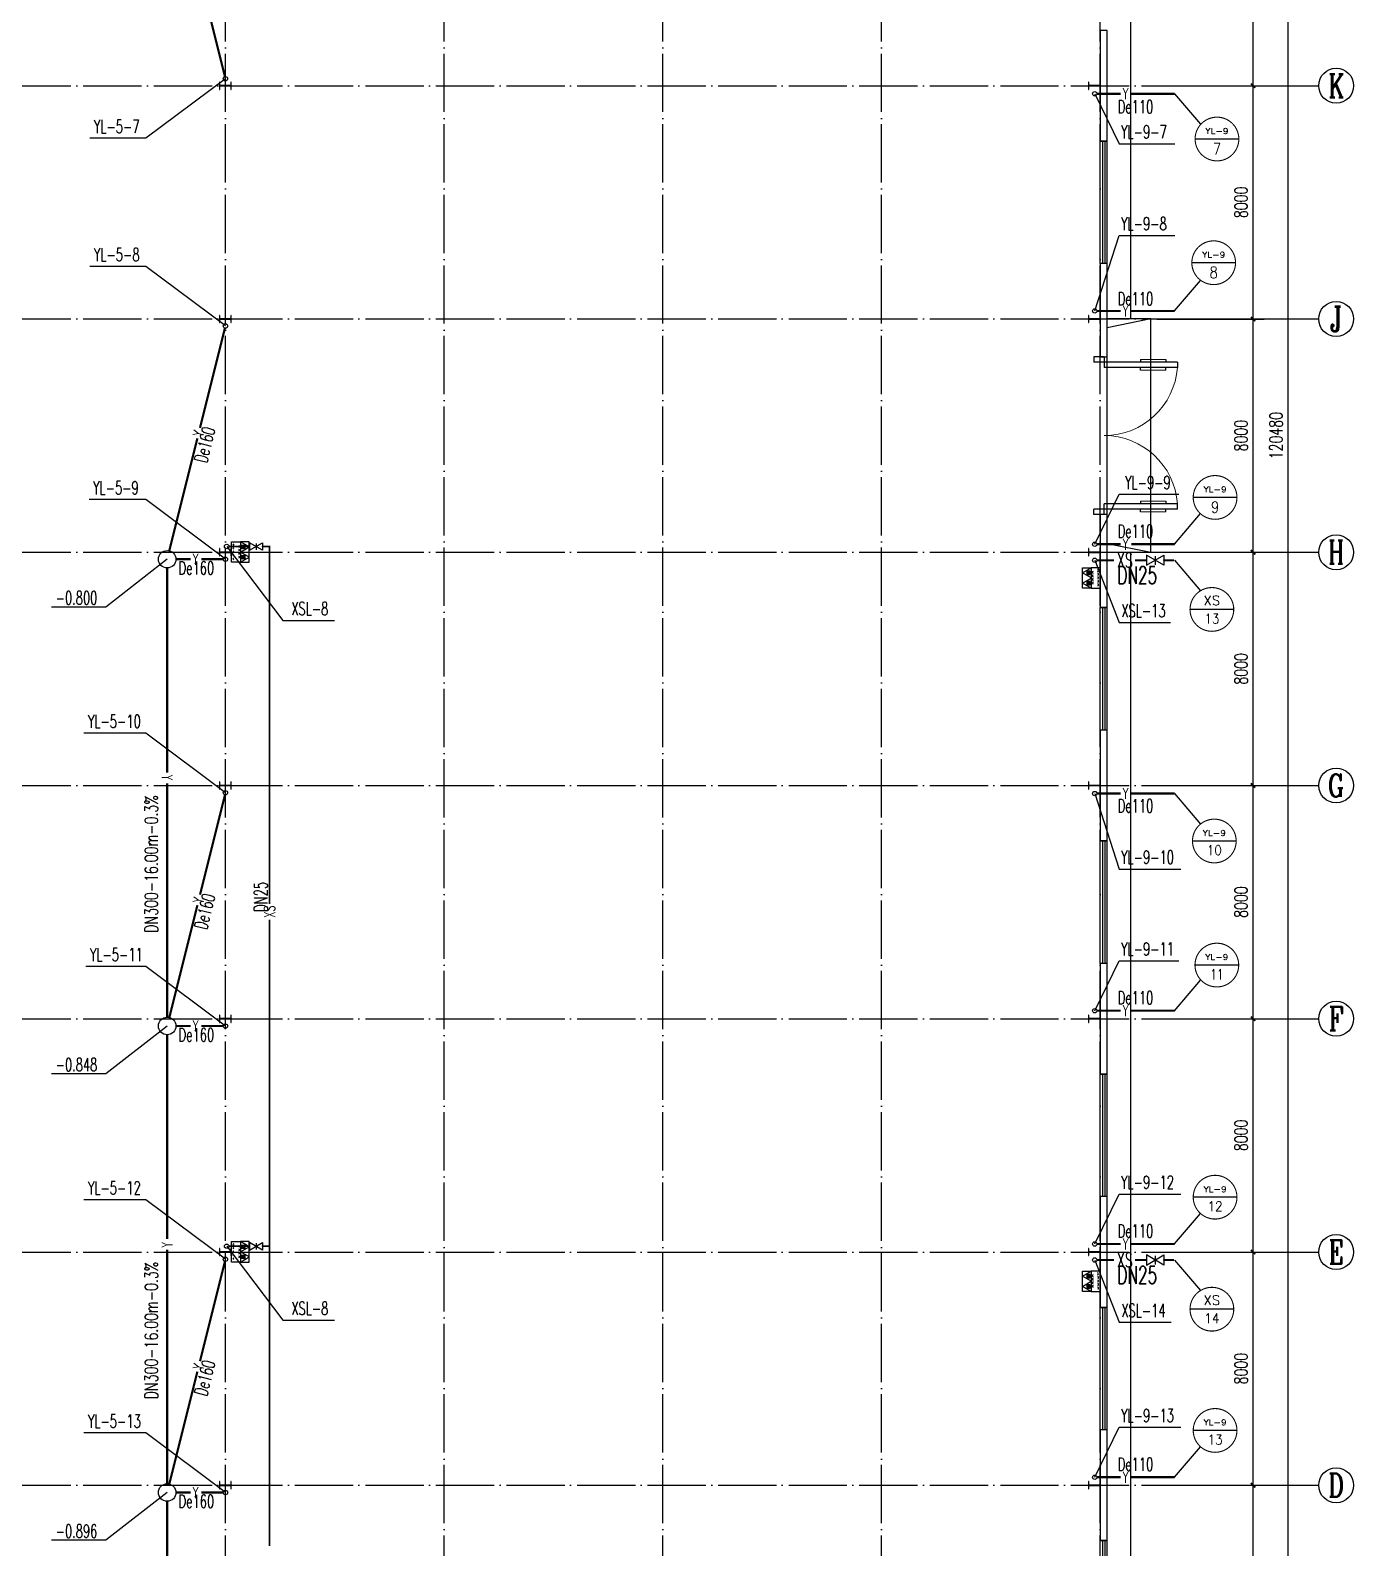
# Model space of a CAD drawing. Extents: x 14033796 to 29392202, y -1365078 to -465345.
# Drawn here: x 14719273 to 14764666, y -684783 to -632743 of the extents above; entities that cross this region are included whole.
import ezdxf
from ezdxf.enums import TextEntityAlignment as Align

# ---------------------------------------------------------------- set-up
doc = ezdxf.new("R2010")
doc.units = 0
doc.header["$LTSCALE"] = 1000
doc.header["$MEASUREMENT"] = 0
doc.linetypes.add('DOTE', pattern=[2.42, 2, -0.2, 0.02, -0.2])
for name, color, linetype in [('AXIS', 3, 'Continuous'), ('AXIS_TEXT', 7, 'Continuous'), ('COLUMN', 2, 'Continuous'), ('DIM_消防', 3, 'Continuous'), ('DIM_雨水', 3, 'Continuous'), ('DOTE', 8, 'DOTE'), ('EQUIP_消防', 7, 'Continuous'), ('PIPE-消防', 1, 'Continuous'), ('PIPE-雨水', 4, 'Continuous'), ('TEXT_消防', 7, 'Continuous'), ('TEXT_雨水', 7, 'Continuous'), ('TWT_LEAD', 3, 'Continuous'), ('TWT_TEXT', 7, 'Continuous'), ('VALVE_消防', 7, 'Continuous'), ('VPIPE-消防', 1, 'Continuous'), ('VPIPE-雨水', 4, 'Continuous'), ('WALL-PARAPET', 6, 'Continuous'), ('WELL_雨水', 4, 'Continuous'), ('WINDOW', 4, 'Continuous')]:
    doc.layers.add(name, color=color, linetype=linetype)
doc.styles.add('_TCH_AXIS', font='COMPLEX', dxfattribs={"bigfont": 'GBCBIG'})
doc.styles.add('_TCH_DIM', font='SIMPLEX', dxfattribs={"bigfont": 'GBCBIG'})
doc.styles.add('_TCH_DIM_T3', font='SIMPLEX', dxfattribs={"width": 0.705882, "bigfont": 'GBCBIG'})
doc.styles.add('_TWT_CIRCLE', font='COMPLEX', dxfattribs={"width": 1.1, "height": 3, "bigfont": 'HZTXT'})
doc.styles.add('_TWT_PIPEDN', font='SIMPLEX', dxfattribs={"width": 0.8, "height": 3, "bigfont": 'HZTXT'})
doc.styles.add('_TWT_PIPETEXT', font='COMPLEX', dxfattribs={"width": 0.8, "height": 2.5, "bigfont": 'HZTXT'})
doc.styles.add('_TWT_SERIAL', font='COMPLEX', dxfattribs={"width": 0.8, "height": 3, "bigfont": 'HZTXT'})
doc.styles.add('COMPLEX', font='COMPLEX')
doc.dimstyles.new('_TCH_ARCH&&150', dxfattribs={"dimtxt": 446.25, "dimasz": 150, "dimexe": 375, "dimexo": 450, "dimgap": 189.375, "dimtad": 1, "dimdec": 0, "dimzin": 0, "dimdsep": 46, "dimtxsty": '_TCH_DIM_T3', "dimblk": 'ARCHTICK', "dimcen": 0.09, "dimclrt": 7, "dimazin": 2, "dimtfac": 1, "dimtdec": 0, "dimtix": 1, "dimtmove": 2, "dimatfit": 3, "dimfxl": 0, "dimtolj": 1, "dimtzin": 0, "dimarcsym": 0})

# ---------------------------------------------------------------- blocks, each defined once
blk = doc.blocks.new('A$C797E1D2B')
at = {"layer": 'COLUMN'}
h = blk.add_hatch(color=256, dxfattribs=at)
h.paths.add_polyline_path([(125, 400), (250, 400), (250, 388), (130, 388), (130, 200), (125, 200)])
h.paths.add_polyline_path([(0, 400), (125, 400), (125, 200), (120, 200), (120, 388), (0, 388)])
h.paths.add_polyline_path([(0, 12), (120, 12), (120, 200), (125, 200), (125, 0), (0, 0)])
h.paths.add_polyline_path([(125, 200), (130, 200), (130, 12), (250, 12), (250, 0), (125, 0)])
blk.add_lwpolyline([(250, 0), (250, 12), (130, 12), (130, 388), (250, 388), (250, 400), (0, 400), (0, 388), (120, 388), (120, 12), (0, 12), (0, 0)], close=True, dxfattribs=at)
blk = doc.blocks.new('消防软管卷盘')
blk.add_lwpolyline([(4963954, 151899), (4963954, 150312), (4964641, 150312), (4964641, 151899)], close=True)
for points, const_width in [([(4964134, 151704), (4964482, 151704)], 1), ([(4964134, 151566), (4964482, 151566)], 1), ([(4964134, 151428), (4964482, 151428)], 1), ([(4964134, 151290), (4964482, 151290)], 1), ([(4964134, 151152), (4964482, 151152)], 1), ([(4964134, 151014), (4964482, 151014)], 0.1), ([(4964134, 150876), (4964482, 150876)], 1), ([(4964134, 150738), (4964482, 150738)], 1), ([(4964150, 150600), (4964499, 150600)], 1), ([(4964150, 150462), (4964499, 150462)], 1)]:
    blk.add_lwpolyline(points, dxfattribs=dict(const_width=const_width))
for centre, start, end in [((4964134, 151636), 90, 270), ((4964134, 151360), 90, 270), ((4964134, 151084), 90, 270), ((4964482, 151498), 270, 90), ((4964482, 151222), 270, 90), ((4964134, 150808), 90, 270), ((4964150, 150532), 90, 270), ((4964482, 150946), 270, 90), ((4964499, 150670), 270, 90)]:
    blk.add_arc(centre, 69, start, end)
blk = doc.blocks.new('$TwtSys$00000546')
h = blk.add_hatch()
h.set_pattern_fill('ANSI31', color=256, scale=200, style=0)
h.set_pattern_definition([(45, (-38543.802, -6670.83), (-17.67767, 17.67767), [])])
h.paths.add_polyline_path([(-65, 174), (65, 174), (65, 44), (-65, 44)])
for points in [[(0, 344), (-198, 0), (198, 0)], [(-65, 174), (65, 174), (65, 44), (-65, 44)]]:
    blk.add_lwpolyline(points, close=True)
blk = doc.blocks.new('92623')
blk.add_lwpolyline([(8910066, 83014), (8909273, 83014), (8909273, 82670), (8910066, 82670)], close=True)
at = {"xscale": -0.5, "yscale": 0.5, "zscale": 0.5, "rotation": 89.99999999998747}
blk.add_blockref('消防软管卷盘', (8985223, 2565334), dxfattribs=at)
at = {"layer": 'EQUIP_消防', "rotation": 180}
for p in [(8909471, 83014), (8909868, 83014)]:
    blk.add_blockref('$TwtSys$00000546', p, dxfattribs=at)
blk = doc.blocks.new('$DorLib2D$00000011')
at = {"lineweight": 13}
for p, q in [((-0.4833, 0.3962), (-0.4833, 0.2346)), ((-0.4167, 0.3962), (-0.4167, 0.2346)), ((0.4167, 0.3962), (0.4167, 0.2346)), ((0.4833, 0.3962), (0.4833, 0.2346))]:
    blk.add_line(p, q, dxfattribs=at)
for p, q in [((-0.4833, 0.3962), (-0.4667, 0.3962)), ((-0.4667, 0.4709), (-0.4667, -0.0625)), ((-0.4667, 0.4709), (-0.4333, 0.4709)), ((-0.4333, 0.4709), (-0.4333, 0.0042)), ((-0.4167, 0.3962), (-0.4333, 0.3962)), ((0.4167, 0.3962), (0.4333, 0.3962)), ((0.4333, 0.4709), (0.4333, 0.0042)), ((0.4667, 0.4709), (0.4333, 0.4709)), ((0.4667, 0.4709), (0.4667, -0.0625)), ((0.4833, 0.3962), (0.4667, 0.3962)), ((-0.4833, 0.2346), (-0.4667, 0.2346)), ((-0.4167, 0.2346), (-0.4333, 0.2346)), ((0.4167, 0.2346), (0.4333, 0.2346)), ((0.4833, 0.2346), (0.4667, 0.2346)), ((-0.5, 0.0042), (-0.4333, 0.0042)), ((-0.5, 0.0042), (-0.5, -0.0625)), ((0.5, 0.0042), (0.4333, 0.0042)), ((0.5, 0.0042), (0.5, -0.0625)), ((-0.5, -0.0625), (-0.4667, -0.0625)), ((0.5, -0.0625), (0.4667, -0.0625))]:
    blk.add_line(p, q)
for centre, start, end in [((-0.4667, 0.0042), 0, 85.90396), ((0.4667, 0.0042), 94.09604, 180)]:
    blk.add_arc(centre, 0.4667, start, end, dxfattribs=at)
blk = doc.blocks.new('$TCHSYS$WIN2D')
for p, q in [((-0.5, 0.5), (0.5, 0.5)), ((-0.5, 0.5), (-0.5, -0.5)), ((0.5, 0.5), (0.5, -0.5)), ((0.5, 0.167), (-0.5, 0.167)), ((0.5, -0.167), (-0.5, -0.167)), ((-0.5, -0.5), (0.5, -0.5))]:
    blk.add_line(p, q)
blk = doc.blocks.new('_AXISO')
blk.add_circle((0, 0), 0.5)
at = {"layer": 'AXIS_TEXT', "style": 'COMPLEX', "width": 1.041667}
blk.add_attdef('A', text='', height=0.56, dxfattribs=at).set_placement((-0.25, -0.28), (0.25, -0.28), align=Align.FIT)
blk = doc.blocks.new('_ArchTick')
at = {"color": 0, "linetype": 'ByBlock', "const_width": 0.4}
blk.add_lwpolyline([(-0.5, -0.5), (0.5, 0.5)], dxfattribs=at)
blk = doc.blocks.new('*D103')
at = {"layer": 'AXIS', "color": 0, "lineweight": -2}
for p, q in [((14757916, -586403), (14762791, -586403)), ((14762416, -706883), (14762416, -586403)), ((14757916, -706883), (14762791, -706883))]:
    blk.add_line(p, q, dxfattribs=at)
at = {"layer": 'Defpoints', "color": 0}
for p in [(14757466, -586403), (14762416, -586403), (14757466, -706883)]:
    blk.add_point(p, dxfattribs=at)
at = {"layer": 'AXIS', "color": 0, "lineweight": -2, "xscale": 150, "yscale": 150, "zscale": 150}
for p, rotation in [((14762416, -586403), 90), ((14762416, -706883), 270)]:
    blk.add_blockref('_ArchTick', p, dxfattribs=dict(at, rotation=rotation))
at = {"layer": 'AXIS', "color": 7, "insert": (14762004, -646643), "char_height": 446.2, "attachment_point": 5, "rotation": 90, "style": '_TCH_DIM_T3'}
blk.add_mtext('\\A1;120480', dxfattribs=at)
blk = doc.blocks.new('*D107')
at = {"layer": 'AXIS', "color": 0, "lineweight": -2}
for p, q in [((14757916, -682643), (14761591, -682643)), ((14761216, -690643), (14761216, -682643)), ((14757916, -690643), (14761591, -690643))]:
    blk.add_line(p, q, dxfattribs=at)
at = {"layer": 'Defpoints', "color": 0}
for p in [(14757466, -682643), (14761216, -682643), (14757466, -690643)]:
    blk.add_point(p, dxfattribs=at)
at = {"layer": 'AXIS', "color": 0, "lineweight": -2, "xscale": 150, "yscale": 150, "zscale": 150}
for p, rotation in [((14761216, -682643), 90), ((14761216, -690643), 270)]:
    blk.add_blockref('_ArchTick', p, dxfattribs=dict(at, rotation=rotation))
at = {"layer": 'AXIS', "color": 7, "insert": (14760804, -686643), "char_height": 446.2, "attachment_point": 5, "rotation": 90, "style": '_TCH_DIM_T3'}
blk.add_mtext('\\A1;8000', dxfattribs=at)
blk = doc.blocks.new('*D108')
at = {"layer": 'AXIS', "color": 0, "lineweight": -2}
for p, q in [((14757916, -674643), (14761591, -674643)), ((14761216, -682643), (14761216, -674643)), ((14757916, -682643), (14761591, -682643))]:
    blk.add_line(p, q, dxfattribs=at)
at = {"layer": 'Defpoints', "color": 0}
for p in [(14757466, -674643), (14761216, -674643), (14757466, -682643)]:
    blk.add_point(p, dxfattribs=at)
at = {"layer": 'AXIS', "color": 0, "lineweight": -2, "xscale": 150, "yscale": 150, "zscale": 150}
for p, rotation in [((14761216, -674643), 90), ((14761216, -682643), 270)]:
    blk.add_blockref('_ArchTick', p, dxfattribs=dict(at, rotation=rotation))
at = {"layer": 'AXIS', "color": 7, "insert": (14760804, -678643), "char_height": 446.2, "attachment_point": 5, "rotation": 90, "style": '_TCH_DIM_T3'}
blk.add_mtext('\\A1;8000', dxfattribs=at)
blk = doc.blocks.new('*D109')
at = {"layer": 'AXIS', "color": 0, "lineweight": -2}
for p, q in [((14757916, -666643), (14761591, -666643)), ((14761216, -674643), (14761216, -666643)), ((14757916, -674643), (14761591, -674643))]:
    blk.add_line(p, q, dxfattribs=at)
at = {"layer": 'Defpoints', "color": 0}
for p in [(14757466, -666643), (14761216, -666643), (14757466, -674643)]:
    blk.add_point(p, dxfattribs=at)
at = {"layer": 'AXIS', "color": 0, "lineweight": -2, "xscale": 150, "yscale": 150, "zscale": 150}
for p, rotation in [((14761216, -666643), 90), ((14761216, -674643), 270)]:
    blk.add_blockref('_ArchTick', p, dxfattribs=dict(at, rotation=rotation))
at = {"layer": 'AXIS', "color": 7, "insert": (14760804, -670643), "char_height": 446.2, "attachment_point": 5, "rotation": 90, "style": '_TCH_DIM_T3'}
blk.add_mtext('\\A1;8000', dxfattribs=at)
blk = doc.blocks.new('*D110')
at = {"layer": 'AXIS', "color": 0, "lineweight": -2}
for p, q in [((14757916, -658643), (14761591, -658643)), ((14761216, -666643), (14761216, -658643)), ((14757916, -666643), (14761591, -666643))]:
    blk.add_line(p, q, dxfattribs=at)
at = {"layer": 'Defpoints', "color": 0}
for p in [(14757466, -658643), (14761216, -658643), (14757466, -666643)]:
    blk.add_point(p, dxfattribs=at)
at = {"layer": 'AXIS', "color": 0, "lineweight": -2, "xscale": 150, "yscale": 150, "zscale": 150}
for p, rotation in [((14761216, -658643), 90), ((14761216, -666643), 270)]:
    blk.add_blockref('_ArchTick', p, dxfattribs=dict(at, rotation=rotation))
at = {"layer": 'AXIS', "color": 7, "insert": (14760804, -662643), "char_height": 446.2, "attachment_point": 5, "rotation": 90, "style": '_TCH_DIM_T3'}
blk.add_mtext('\\A1;8000', dxfattribs=at)
blk = doc.blocks.new('*D111')
at = {"layer": 'AXIS', "color": 0, "lineweight": -2}
for p, q in [((14757916, -650643), (14761591, -650643)), ((14761216, -658643), (14761216, -650643)), ((14757916, -658643), (14761591, -658643))]:
    blk.add_line(p, q, dxfattribs=at)
at = {"layer": 'Defpoints', "color": 0}
for p in [(14757466, -650643), (14761216, -650643), (14757466, -658643)]:
    blk.add_point(p, dxfattribs=at)
at = {"layer": 'AXIS', "color": 0, "lineweight": -2, "xscale": 150, "yscale": 150, "zscale": 150}
for p, rotation in [((14761216, -650643), 90), ((14761216, -658643), 270)]:
    blk.add_blockref('_ArchTick', p, dxfattribs=dict(at, rotation=rotation))
at = {"layer": 'AXIS', "color": 7, "insert": (14760804, -654643), "char_height": 446.2, "attachment_point": 5, "rotation": 90, "style": '_TCH_DIM_T3'}
blk.add_mtext('\\A1;8000', dxfattribs=at)
blk = doc.blocks.new('*D112')
at = {"layer": 'AXIS', "color": 0, "lineweight": -2}
for p, q in [((14757916, -642643), (14761591, -642643)), ((14761216, -650643), (14761216, -642643)), ((14757916, -650643), (14761591, -650643))]:
    blk.add_line(p, q, dxfattribs=at)
at = {"layer": 'Defpoints', "color": 0}
for p in [(14757466, -642643), (14761216, -642643), (14757466, -650643)]:
    blk.add_point(p, dxfattribs=at)
at = {"layer": 'AXIS', "color": 0, "lineweight": -2, "xscale": 150, "yscale": 150, "zscale": 150}
for p, rotation in [((14761216, -642643), 90), ((14761216, -650643), 270)]:
    blk.add_blockref('_ArchTick', p, dxfattribs=dict(at, rotation=rotation))
at = {"layer": 'AXIS', "color": 7, "insert": (14760804, -646643), "char_height": 446.2, "attachment_point": 5, "rotation": 90, "style": '_TCH_DIM_T3'}
blk.add_mtext('\\A1;8000', dxfattribs=at)
blk = doc.blocks.new('*D113')
at = {"layer": 'AXIS', "color": 0, "lineweight": -2}
for p, q in [((14757916, -634643), (14761591, -634643)), ((14761216, -642643), (14761216, -634643)), ((14757916, -642643), (14761591, -642643))]:
    blk.add_line(p, q, dxfattribs=at)
at = {"layer": 'Defpoints', "color": 0}
for p in [(14757466, -634643), (14761216, -634643), (14757466, -642643)]:
    blk.add_point(p, dxfattribs=at)
at = {"layer": 'AXIS', "color": 0, "lineweight": -2, "xscale": 150, "yscale": 150, "zscale": 150}
for p, rotation in [((14761216, -634643), 90), ((14761216, -642643), 270)]:
    blk.add_blockref('_ArchTick', p, dxfattribs=dict(at, rotation=rotation))
at = {"layer": 'AXIS', "color": 7, "insert": (14760804, -638643), "char_height": 446.2, "attachment_point": 5, "rotation": 90, "style": '_TCH_DIM_T3'}
blk.add_mtext('\\A1;8000', dxfattribs=at)
blk = doc.blocks.new('*D114')
at = {"layer": 'AXIS', "color": 0, "lineweight": -2}
for p, q in [((14757916, -626643), (14761591, -626643)), ((14761216, -634643), (14761216, -626643)), ((14757916, -634643), (14761591, -634643))]:
    blk.add_line(p, q, dxfattribs=at)
at = {"layer": 'Defpoints', "color": 0}
for p in [(14757466, -626643), (14761216, -626643), (14757466, -634643)]:
    blk.add_point(p, dxfattribs=at)
at = {"layer": 'AXIS', "color": 0, "lineweight": -2, "xscale": 150, "yscale": 150, "zscale": 150}
for p, rotation in [((14761216, -626643), 90), ((14761216, -634643), 270)]:
    blk.add_blockref('_ArchTick', p, dxfattribs=dict(at, rotation=rotation))
at = {"layer": 'AXIS', "color": 7, "insert": (14760804, -630643), "char_height": 446.2, "attachment_point": 5, "rotation": 90, "style": '_TCH_DIM_T3'}
blk.add_mtext('\\A1;8000', dxfattribs=at)
blk = doc.blocks.new('$VALVE$00000296')
for points in [[(-125, 72), (-125, -72), (125, 72), (125, -72), (-125, 72)], [(0, 60), (0, -64)]]:
    blk.add_lwpolyline(points)
for p in [(-125, 0), (125, 0)]:
    blk.add_point(p)
blk = doc.blocks.new('$TWTSYS$00000187')
blk.add_circle((0, 0, 0), 0.5)

msp = doc.modelspace()

# ---------------------------------------------------------------- hatches: boundary and pattern name
at = {"layer": 'PIPE-消防', "linetype": 'Continuous'}
for points in [[(14727479.3, -650445.5), (14727479.3, -650419.2), (14727505.6, -650419.2)], [(14727479.3, -650445.5), (14727505.6, -650445.5), (14727505.6, -650419.2)]]:
    msp.add_hatch(color=256, dxfattribs=at).paths.add_polyline_path(points)

# ---------------------------------------------------------------- linework, layer by layer
at = {"color": 8, "ltscale": 0.5}
for p, q in [((14757706.1, -642642.5), (14756206.1, -642942.5)), ((14756206.1, -650342.5), (14757706.1, -650642.5))]:
    msp.add_line(p, q, dxfattribs=at)
for points in [[(14757006.1, -602642.5), (14757006.1, -642642.5)], [(14756206.1, -650642.5), (14757706.1, -650642.5), (14757706.1, -642642.5), (14756206.1, -642642.5)], [(14757006.1, -650642.5), (14757006.1, -690642.5)]]:
    msp.add_lwpolyline(points, dxfattribs=at)
at = {"layer": 'AXIS'}
for p, q in [((14757466.1, -634642.5), (14763466.1, -634642.5)), ((14757466.1, -642642.5), (14763466.1, -642642.5)), ((14757466.1, -650642.5), (14763466.1, -650642.5)), ((14757466.1, -658642.5), (14763466.1, -658642.5)), ((14757466.1, -666642.5), (14763466.1, -666642.5)), ((14757466.1, -674642.5), (14763466.1, -674642.5)), ((14757466.1, -682642.5), (14763466.1, -682642.5))]:
    msp.add_line(p, q, dxfattribs=at)
at = {"layer": 'DIM_消防'}
for p, q in [((14758523.3, -634917.3), (14759414.7, -635965.7)), ((14760727.3, -636469.7), (14759227.3, -636469.7)), ((14760615.2, -640712.5), (14759115.2, -640712.5)), ((14758523.3, -642367.3), (14759414.7, -641318.9)), ((14760663, -648762.5), (14759163, -648762.5)), ((14758523.3, -650367.7), (14759414.7, -649319.3)), ((14726007.1, -650445.5), (14727931.3, -652980.3)), ((14755783, -650917.3), (14756620.9, -653052.1, 3000)), ((14758523.3, -650917.3), (14759414.7, -651965.7)), ((14727931.3, -652980.3), (14729703.7, -652980.3)), ((14756620.9, -653052.1, 3000), (14758379.9, -653052.1, 3000)), ((14760552.9, -652604), (14759052.9, -652604)), ((14758523.3, -658917.7), (14759414.7, -659966.1)), ((14760637.1, -660546.2), (14759137.1, -660546.2)), ((14760722.9, -664801.5), (14759222.9, -664801.5)), ((14758523.3, -666367.7), (14759414.7, -665319.3)), ((14760663, -672762.5), (14759163, -672762.5)), ((14758523.3, -674367.7), (14759414.7, -673319.3)), ((14726007.1, -674445.5, 3000), (14727931.3, -676980.3, 3000)), ((14755783, -674917.3), (14756620.9, -677052.1, 3000)), ((14758523.3, -674917.3), (14759414.7, -675965.7)), ((14727931.3, -676980.3, 3000), (14729703.7, -676980.3, 3000)), ((14760552.9, -676604), (14759052.9, -676604)), ((14756620.9, -677052.1, 3000), (14758406.6, -677052.1, 3000)), ((14760663, -680762.5), (14759163, -680762.5)), ((14758523.3, -682367.7), (14759414.7, -681319.3))]:
    msp.add_line(p, q, dxfattribs=at)
at = {"layer": 'DIM_消防', "const_width": 37.5}
for points in [[(14760727.3, -636469.7, 1), (14759227.3, -636469.7, 1)], [(14760615.2, -640712.5, 1), (14759115.2, -640712.5, 1)], [(14760663, -648762.5, 1), (14759163, -648762.5, 1)], [(14760552.9, -652604, 1), (14759052.9, -652604, 1)], [(14760637.1, -660546.2, 1), (14759137.1, -660546.2, 1)], [(14760722.9, -664801.5, 1), (14759222.9, -664801.5, 1)], [(14760663, -672762.5, 1), (14759163, -672762.5, 1)], [(14760552.9, -676604, 1), (14759052.9, -676604, 1)], [(14760663, -680762.5, 1), (14759163, -680762.5, 1)]]:
    msp.add_lwpolyline(points, format="xyb", close=True, dxfattribs=at)
at = {"layer": 'DIM_雨水'}
for p, q in [((14725966.1, -634402.5, 3000), (14723235.7, -636446.2)), ((14755783, -634917.3), (14756617, -636629.2)), ((14723235.7, -636446.2), (14721315.7, -636446.2)), ((14756617, -636629.2), (14758537, -636629.2)), ((14755783, -642367.3), (14756617, -639778.2)), ((14756617, -639778.2), (14758537, -639778.2)), ((14723235.7, -640838.8), (14721315.7, -640838.8)), ((14725966.1, -642882.5, 3000), (14723235.7, -640838.8)), ((14723235.7, -648838.8), (14721288.7, -648838.8)), ((14725966.1, -650882.5, 3000), (14723235.7, -648838.8)), ((14755783, -650367.7), (14756617, -648655.9)), ((14756617, -648655.9), (14758672.6, -648655.9)), ((14723235.7, -656848.8), (14721111.8, -656848.8)), ((14725966.1, -658892.5, 3000), (14723235.7, -656848.8)), ((14755783, -658917.7), (14756617, -661506.9)), ((14756617, -661506.9), (14758740.8, -661506.9)), ((14723235.7, -664848.8), (14721180.1, -664848.8)), ((14725966.1, -666892.5, 3000), (14723235.7, -664848.8)), ((14755783, -666367.7), (14756617, -664655.9)), ((14756617, -664655.9), (14758672.6, -664655.9)), ((14723235.7, -672848.8), (14721111.8, -672848.8)), ((14725966.1, -674892.5, 3000), (14723235.7, -672848.8)), ((14755783, -674367.7), (14756617, -672655.9)), ((14756617, -672655.9), (14758740.8, -672655.9)), ((14755783, -682367.7), (14756617, -680655.9)), ((14756617, -680655.9), (14758740.8, -680655.9)), ((14723235.7, -680848.8), (14721111.8, -680848.8)), ((14725966.1, -682892.5, 3000), (14723235.7, -680848.8))]:
    msp.add_line(p, q, dxfattribs=at)
at = {"layer": 'DOTE'}
for p, q in [((14725966.1, -708142.5), (14725966.1, -585142.5)), ((14733466.1, -708142.5), (14733466.1, -585142.5)), ((14740966.1, -708142.5), (14740966.1, -585142.5)), ((14748466.1, -708142.5), (14748466.1, -585142.5)), ((14755966.1, -708142.5), (14755966.1, -585142.5)), ((14694466.1, -634642.5), (14757466.1, -634642.5)), ((14694466.1, -642642.5), (14757466.1, -642642.5)), ((14694466.1, -650642.5), (14757466.1, -650642.5)), ((14694466.1, -658642.5), (14757466.1, -658642.5)), ((14694466.1, -666642.5), (14757466.1, -666642.5)), ((14694466.1, -674642.5), (14757466.1, -674642.5)), ((14694466.1, -682642.5), (14757466.1, -682642.5))]:
    msp.add_line(p, q, dxfattribs=at)
at = {"layer": 'PIPE-消防', "linetype": 'Continuous', "ltscale": 0.75, "const_width": 52.5}
for points in [[(14726082.1, -650445.5), (14726791.4, -650445.5)], [(14727241.4, -650445.5), (14727479.3, -650445.5)], [(14727479.3, -650445.5), (14727479.3, -662710.2)], [(14727479.3, -663248.8), (14727479.3, -674445.5)], [(14726082.1, -674445.5), (14726791.4, -674445.5)], [(14727241.4, -674445.5), (14727479.3, -674445.5)], [(14727479.3, -674445.5), (14727479.3, -684728.1)]]:
    msp.add_lwpolyline(points, dxfattribs=at)
at = {"layer": 'PIPE-消防', "linetype": 'Continuous', "const_width": 70}
for points in [[(14755883, -650917.3), (14756442, -650917.3)], [(14757160.1, -650917.3), (14757554.8, -650917.3)], [(14758154.8, -650917.3), (14758506.6, -650917.3)], [(14755883, -674917.3), (14756442, -674917.3)], [(14757160.1, -674917.3), (14757554.8, -674917.3)], [(14758154.8, -674917.3), (14758506.6, -674917.3)]]:
    msp.add_lwpolyline(points, dxfattribs=at)
at = {"layer": 'PIPE-雨水', "linetype": 'Continuous', "ltscale": 0.75, "const_width": 75}
for points in [[(14725092.3, -630907.3), (14725948, -634329.8)], [(14755858, -634917.3), (14756676.6, -634917.3)], [(14757043.7, -634917.3), (14758523.3, -634917.3)], [(14755858, -642367.3), (14756676.6, -642367.3)], [(14757043.7, -642367.3), (14758523.3, -642367.3)], [(14725092.3, -646377.7), (14725948, -642955.3)], [(14724038.9, -650591.5), (14725003.3, -646733.9)], [(14755858, -650367.7), (14756676.6, -650367.7)], [(14757043.7, -650367.7), (14758523.3, -650367.7)], [(14723966.1, -651182.5), (14723966.1, -658200.4)], [(14723966.1, -658567.6), (14723966.1, -666592.5)], [(14725092.3, -662387.7), (14725948, -658965.3)], [(14755858, -658917.7), (14756676.6, -658917.7)], [(14757043.7, -658917.7), (14758523.3, -658917.7)], [(14724038.9, -666601.5), (14725003.3, -662743.9)], [(14755858, -666367.7), (14756676.6, -666367.7)], [(14757043.7, -666367.7), (14758523.3, -666367.7)], [(14723966.1, -667192.5), (14723966.1, -674200.4)], [(14755858, -674367.7), (14756676.6, -674367.7)], [(14757043.7, -674367.7), (14758523.3, -674367.7)], [(14723966.1, -674567.6), (14723966.1, -682592.5)], [(14725092.3, -678387.7), (14725948, -674965.3)], [(14724038.9, -682601.5), (14725003.3, -678743.9)], [(14755858, -682367.7), (14756676.6, -682367.7)], [(14757043.7, -682367.7), (14758523.3, -682367.7)], [(14723966.1, -683192.5), (14723966.1, -690200.4)]]:
    msp.add_lwpolyline(points, dxfattribs=at)
at = {"layer": 'PIPE-雨水', "linetype": 'Continuous', "ltscale": 1.5, "const_width": 75}
for points in [[(14724775, -650882.5), (14724266.1, -650882.5)], [(14725891.1, -650882.5), (14725142.1, -650882.5)], [(14724775, -666892.5), (14724266.1, -666892.5)], [(14725891.1, -666892.5), (14725142.1, -666892.5)], [(14724775, -682892.5), (14724266.1, -682892.5)], [(14725891.1, -682892.5), (14725142.1, -682892.5)]]:
    msp.add_lwpolyline(points, dxfattribs=at)
at = {"layer": 'TWT_LEAD'}
for p, q in [((14723966.1, -650882.5), (14721864.6, -652521.1)), ((14721864.6, -652521.1), (14720003.2, -652521.1)), ((14723966.1, -666892.5), (14721864.6, -668531.1)), ((14721864.6, -668531.1), (14720003.2, -668531.1)), ((14723966.1, -682892.5), (14721864.6, -684531.1)), ((14721864.6, -684531.1), (14720003.2, -684531.1))]:
    msp.add_line(p, q, dxfattribs=at)
at = {"layer": 'VPIPE-消防', "linetype": 'Continuous'}
for centre in [(14726007.1, -650445.5), (14755783, -650917.3), (14726007.1, -674445.5), (14755783, -674917.3)]:
    msp.add_circle(centre, 75, dxfattribs=at)
at = {"layer": 'VPIPE-雨水', "linetype": 'Continuous'}
for centre in [(14725966.1, -634402.5), (14755783, -634917.3), (14755783, -642367.3), (14725966.1, -642882.5), (14755783, -650367.7), (14725966.1, -650882.5), (14725966.1, -658892.5), (14755783, -658917.7), (14755783, -666367.7), (14725966.1, -666892.5), (14755783, -674367.7), (14725966.1, -674892.5), (14755783, -682367.7), (14725966.1, -682892.5)]:
    msp.add_circle(centre, 75, dxfattribs=at)
at = {"layer": 'WALL-PARAPET'}
for p, q in [((14756206.1, -632742.5), (14755966.1, -632742.5)), ((14755966.1, -632742.5), (14755966.1, -636542.5)), ((14756206.1, -636542.5), (14756206.1, -632742.5)), ((14755966.1, -636542.5), (14756206.1, -636542.5)), ((14756206.1, -640742.5), (14755966.1, -640742.5)), ((14755966.1, -640742.5), (14755966.1, -643942.5)), ((14756206.1, -643942.5), (14756206.1, -640742.5)), ((14755966.1, -643942.5), (14756206.1, -643942.5)), ((14756206.1, -649342.5), (14755966.1, -649342.5)), ((14755966.1, -649342.5), (14755966.1, -652542.5)), ((14756206.1, -652542.5), (14756206.1, -649342.5)), ((14755966.1, -652542.5), (14756206.1, -652542.5)), ((14756206.1, -656742.5), (14755966.1, -656742.5)), ((14755966.1, -656742.5), (14755966.1, -660542.5)), ((14756206.1, -660542.5), (14756206.1, -656742.5)), ((14755966.1, -660542.5), (14756206.1, -660542.5)), ((14756206.1, -664742.5), (14755966.1, -664742.5)), ((14755966.1, -664742.5), (14755966.1, -668542.5)), ((14756206.1, -668542.5), (14756206.1, -664742.5)), ((14755966.1, -668542.5), (14756206.1, -668542.5)), ((14756206.1, -672742.5), (14755966.1, -672742.5)), ((14755966.1, -672742.5), (14755966.1, -676542.5)), ((14756206.1, -676542.5), (14756206.1, -672742.5)), ((14755966.1, -676542.5), (14756206.1, -676542.5)), ((14756206.1, -680742.5), (14755966.1, -680742.5)), ((14755966.1, -680742.5), (14755966.1, -684542.5)), ((14756206.1, -684542.5), (14756206.1, -680742.5)), ((14755966.1, -684542.5), (14756206.1, -684542.5))]:
    msp.add_line(p, q, dxfattribs=at)
at = {"layer": 'WINDOW'}
msp.add_line((14756206.1, -649342.5), (14756206.1, -643942.5), dxfattribs=at)

# ---------------------------------------------------------------- block references
at = {"rotation": 270}
for p in [(14725766.1, -634517.5), (14755566.1, -634517.5), (14725766.1, -642517.5), (14755566.1, -642517.5), (14725766.1, -650517.5), (14755566.1, -650517.5), (14725766.1, -658517.5), (14755566.1, -658517.5), (14725766.1, -666517.5), (14755566.1, -666517.5), (14725766.1, -674517.5), (14755566.1, -674517.5), (14725766.1, -682517.5), (14755566.1, -682517.5)]:
    msp.add_blockref('A$C797E1D2B', p, dxfattribs=at)
at = {"yscale": 0.882, "zscale": 0.882}
for p, xscale, rotation in [((14799699.3, -8508965.8), 0.882, 90), ((14682445.1, -8509853.9), -0.882, 270), ((14799699.3, -8532965.8), 0.882, 90), ((14682445.1, -8533974.9), -0.882, 270)]:
    msp.add_blockref('92623', p, dxfattribs=dict(at, xscale=xscale, rotation=rotation))
at = {"layer": 'AXIS'}
ref = msp.add_blockref('_AXISO', (14764066.1, -634642.5), dxfattribs=dict(at, xscale=1200, yscale=1200, zscale=1200))
ref.add_attrib('A', 'K', dxfattribs={"layer": 'AXIS_TEXT', "ltscale": 0.5, "height": 798.8, "style": '_TCH_AXIS', "width": 0.736842}).set_placement((14763799.9, -635041.9), (14764332.4, -635041.9), align=Align.FIT)
ref = msp.add_blockref('_AXISO', (14764066.1, -642642.5), dxfattribs=dict(at, xscale=1200, yscale=1200, zscale=1200))
ref.add_attrib('A', 'J', dxfattribs={"layer": 'AXIS_TEXT', "ltscale": 0.5, "height": 866.7, "style": '_TCH_AXIS', "width": 0.909091}).set_placement((14763859.8, -643075.9), (14764272.5, -643075.9), align=Align.FIT)
ref = msp.add_blockref('_AXISO', (14764066.1, -650642.5), dxfattribs=dict(at, xscale=1200, yscale=1200, zscale=1200))
ref.add_attrib('A', 'H', dxfattribs={"layer": 'AXIS_TEXT', "ltscale": 0.5, "height": 798.8, "style": '_TCH_AXIS', "width": 0.7}).set_placement((14763799.9, -651041.9), (14764332.4, -651041.9), align=Align.FIT)
ref = msp.add_blockref('_AXISO', (14764066.1, -658642.5), dxfattribs=dict(at, xscale=1200, yscale=1200, zscale=1200))
ref.add_attrib('A', 'G', dxfattribs={"layer": 'AXIS_TEXT', "ltscale": 0.5, "height": 781.2, "style": '_TCH_AXIS', "width": 0.833333}).set_placement((14763787.1, -659033.1), (14764345.1, -659033.1), align=Align.FIT)
ref = msp.add_blockref('_AXISO', (14764066.1, -666642.5), dxfattribs=dict(at, xscale=1200, yscale=1200, zscale=1200))
ref.add_attrib('A', 'F', dxfattribs={"layer": 'AXIS_TEXT', "ltscale": 0.5, "height": 816.3, "style": '_TCH_AXIS', "width": 0.8125}).set_placement((14763813.5, -667050.6), (14764318.8, -667050.6), align=Align.FIT)
ref = msp.add_blockref('_AXISO', (14764066.1, -674642.5), dxfattribs=dict(at, xscale=1200, yscale=1200, zscale=1200))
ref.add_attrib('A', 'E', dxfattribs={"layer": 'AXIS_TEXT', "ltscale": 0.5, "height": 816.3, "style": '_TCH_AXIS', "width": 0.8125}).set_placement((14763813.5, -675050.6), (14764318.8, -675050.6), align=Align.FIT)
ref = msp.add_blockref('_AXISO', (14764066.1, -682642.5), dxfattribs=dict(at, xscale=1200, yscale=1200, zscale=1200))
ref.add_attrib('A', 'D', dxfattribs={"layer": 'AXIS_TEXT', "ltscale": 0.5, "height": 798.8, "style": '_TCH_AXIS', "width": 0.823529}).set_placement((14763799.9, -683041.9), (14764332.4, -683041.9), align=Align.FIT)
at = {"layer": 'VALVE_消防'}
for p, xscale, yscale, zscale in [((14727016.4, -650445.5), 1.8, 1.8, 1.8), ((14757854.8, -650917.3), -2.4, 2.4, 2.4), ((14727016.4, -674445.5), 1.8, 1.8, 1.8), ((14757854.8, -674917.3), -2.4, 2.4, 2.4)]:
    msp.add_blockref('$VALVE$00000296', p, dxfattribs=dict(at, xscale=xscale, yscale=yscale, zscale=zscale))
at = {"layer": 'WELL_雨水', "xscale": 600, "yscale": 600, "zscale": 600, "rotation": 90}
for p in [(14723966.1, -650882.5), (14723966.1, -666892.5), (14723966.1, -682892.5)]:
    msp.add_blockref('$TWTSYS$00000187', p, dxfattribs=at)
at = {"layer": 'WINDOW', "rotation": 90}
for name, p, xscale, yscale, zscale in [('$TCHSYS$WIN2D', (14756086.1, -638642.5), 4200, -240, 4200), ('$DorLib2D$00000011', (14756086.1, -646642.5), -5400, -5400, -5400), ('$TCHSYS$WIN2D', (14756086.1, -654642.5), 4200, -240, 4200), ('$TCHSYS$WIN2D', (14756086.1, -662642.5), 4200, -240, 4200), ('$TCHSYS$WIN2D', (14756086.1, -670642.5), 4200, -240, 4200), ('$TCHSYS$WIN2D', (14756086.1, -678642.5), 4200, -240, 4200), ('$TCHSYS$WIN2D', (14756086.1, -686642.5), 4200, -240, 4200)]:
    msp.add_blockref(name, p, dxfattribs=dict(at, xscale=xscale, yscale=yscale, zscale=zscale))

# ---------------------------------------------------------------- texts
at = {"layer": 'DIM_消防', "color": 7, "style": '_TWT_CIRCLE'}
for s, height, p, p2 in [('YL-9', 192.04, (14759580, -636292.1), (14760374.6, -636292.1)), ('7', 388.1, (14759835, -636997.1), (14760119.6, -636997.1)), ('YL-9', 192.04, (14759467.8, -640534.8), (14760262.5, -640534.8)), ('8', 388.1, (14759722.9, -641239.9), (14760007.5, -641239.9)), ('YL-9', 192.04, (14759515.6, -648584.9), (14760310.3, -648584.9)), ('9', 388.1, (14759770.7, -649290), (14760055.3, -649290)), ('XS', 317.96, (14759519.8, -652453.4), (14760086.1, -652453.4)), ('13', 336.64, (14759547.3, -653088), (14760058.6, -653088)), ('YL-9', 192.04, (14759489.7, -660368.6), (14760284.4, -660368.6)), ('10', 336.64, (14759631.4, -661030.3), (14760142.8, -661030.3)), ('YL-9', 192.04, (14759575.6, -664623.9), (14760370.3, -664623.9)), ('11', 355.19, (14759749.7, -665301), (14760196.2, -665301)), ('YL-9', 192.04, (14759515.6, -672584.9), (14760310.3, -672584.9)), ('12', 336.64, (14759657.3, -673246.6), (14760168.6, -673246.6)), ('XS', 317.96, (14759519.8, -676453.4), (14760086.1, -676453.4)), ('14', 329.14, (14759535.7, -677081.8), (14760070.2, -677081.8)), ('YL-9', 192.04, (14759515.6, -680584.9), (14760310.3, -680584.9)), ('13', 336.64, (14759657.3, -681246.6), (14760168.6, -681246.6))]:
    msp.add_text(s, height=height, dxfattribs=at).set_placement(p, p2, align=Align.FIT)
at = {"layer": 'TEXT_消防', "style": '_TWT_PIPETEXT', "width": 0.64}
for p in [(14756542, -651167.3), (14756542, -675167.3)]:
    msp.add_text('XS', height=500, dxfattribs=at).set_placement(p)
at = {"layer": 'TEXT_消防', "linetype": 'Continuous', "style": '_TWT_PIPEDN', "width": 0.64}
for p in [(14756561.5, -651729.7), (14756561.5, -675729.7)]:
    msp.add_text('DN25', height=600, dxfattribs=at).set_placement(p)
msp.add_text('DN25', height=450, rotation=90, dxfattribs=at).set_placement((14727404.3, -662973.5))
at = {"layer": 'TEXT_消防', "style": '_TWT_PIPETEXT', "width": 0.64}
msp.add_text('XS', height=375, rotation=90, dxfattribs=at).set_placement((14727666.8, -663173.8))
at = {"layer": 'TEXT_雨水', "style": '_TWT_PIPETEXT', "width": 0.64}
for p in [(14756751.6, -635104.8), (14756751.6, -642554.8), (14756751.6, -650555.2), (14724850, -651070), (14756751.6, -659105.2), (14756751.6, -666555.2), (14724850, -667080), (14756751.6, -674555.2), (14756751.6, -682555.2), (14724850, -683080)]:
    msp.add_text('Y', height=375, dxfattribs=at).set_placement(p)
at = {"layer": 'TEXT_雨水', "linetype": 'Continuous', "style": '_TWT_PIPEDN', "width": 0.64}
for s, p in [('De110', (14756570.3, -635588.4)), ('De110', (14756570.3, -642171.4)), ('De110', (14756570.3, -650146.6)), ('De160', (14724355.9, -651407.5)), ('De110', (14756570.3, -659563.7)), ('De110', (14756570.3, -666146.6)), ('De160', (14724355.9, -667417.5)), ('De110', (14756570.3, -674146.6)), ('De110', (14756570.3, -682146.6)), ('De160', (14724355.9, -683417.5))]:
    msp.add_text(s, height=450, dxfattribs=at).set_placement(p)
at = {"layer": 'TEXT_雨水', "style": '_TWT_PIPETEXT', "width": 0.64}
for rotation, p in [(75.96376, (14725203.4, -646706.6)), (270, (14723778.6, -658275.4)), (75.96376, (14725203.4, -662716.6)), (90, (14724153.6, -674492.6)), (75.96376, (14725203.4, -678716.6))]:
    msp.add_text('Y', height=375, rotation=rotation, dxfattribs=at).set_placement(p)
at = {"layer": 'TEXT_雨水', "linetype": 'Continuous', "style": '_TWT_PIPEDN', "width": 0.64}
for p in [(14725327.5, -647601.9), (14725327.5, -663611.9), (14725327.5, -679611.9)]:
    msp.add_text('De160', height=450, rotation=75.96376, dxfattribs=at).set_placement(p)
at = {"layer": 'TWT_TEXT', "style": '_TWT_SERIAL', "width": 0.64}
for s, p in [('YL-5-7', (14721450.7, -636266.2)), ('YL-9-7', (14756687.7, -636449.2)), ('YL-9-8', (14756687.7, -639598.2)), ('YL-5-8', (14721450.7, -640658.8)), ('YL-5-9', (14721423.7, -648658.8)), ('YL-9-9', (14756823.3, -648475.9)), ('-0.800', (14720138.2, -652431.1)), ('XSL-8', (14728224.7, -652800.3)), ('XSL-13', (14756695.2, -652872.1, 3000)), ('YL-5-10', (14721246.8, -656668.8)), ('YL-9-10', (14756685.8, -661326.9)), ('YL-9-11', (14756686.2, -664475.9)), ('YL-5-11', (14721315.1, -664668.8)), ('-0.848', (14720138.2, -668441.1)), ('YL-5-12', (14721246.8, -672668.8)), ('YL-9-12', (14756685.8, -672475.9)), ('XSL-8', (14728224.7, -676800.3, 3000)), ('XSL-14', (14756694.5, -676872.1, 3000)), ('YL-9-13', (14756685.8, -680475.9)), ('YL-5-13', (14721246.8, -680668.8)), ('-0.896', (14720138.2, -684441.1))]:
    msp.add_text(s, height=450, dxfattribs=at).set_placement(p)
at = {"layer": 'TWT_TEXT', "style": '_TCH_DIM', "width": 0.705882}
for p in [(14723644.2, -663691.3), (14723644.2, -679691.3)]:
    msp.add_text('DN300-16.00m-0.3%', height=446.25, rotation=90, dxfattribs=at).set_placement(p)

# ---------------------------------------------------------------- dimensions: what is measured, and where the dimension line sits
at = {"layer": 'AXIS'}
for p1, p2, distance, text, picture, middle in [((14757466.1, -706882.5), (14757466.1, -586402.5), -4950, '120480', '*D103', (14762003.6, -646642.5)), ((14757466.1, -634642.5), (14757466.1, -626642.5), -3750, '8000', '*D114', (14760803.6, -630642.5)), ((14757466.1, -642642.5), (14757466.1, -634642.5), -3750, '8000', '*D113', (14760803.6, -638642.5)), ((14757466.1, -650642.5), (14757466.1, -642642.5), -3750, '8000', '*D112', (14760803.6, -646642.5)), ((14757466.1, -658642.5), (14757466.1, -650642.5), -3750, '8000', '*D111', (14760803.6, -654642.5)), ((14757466.1, -666642.5), (14757466.1, -658642.5), -3750, '8000', '*D110', (14760803.6, -662642.5)), ((14757466.1, -674642.5), (14757466.1, -666642.5), -3750, '8000', '*D109', (14760803.6, -670642.5)), ((14757466.1, -682642.5), (14757466.1, -674642.5), -3750, '8000', '*D108', (14760803.6, -678642.5)), ((14757466.1, -690642.5), (14757466.1, -682642.5), -3750, '8000', '*D107', (14760803.6, -686642.5))]:
    dim = msp.add_aligned_dim(p1=p1, p2=p2, distance=distance, text=text, dimstyle='_TCH_ARCH&&150', dxfattribs=at)
    dim.commit()
    dim.dimension.update_dxf_attribs({"geometry": picture, "text_midpoint": middle})

doc.saveas('drawing.dxf')
